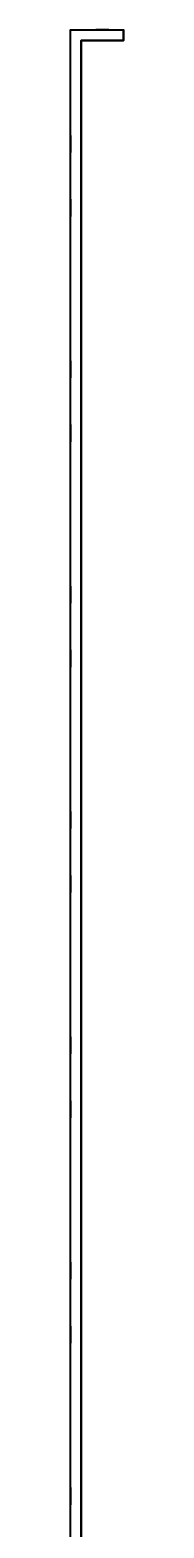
# Model space of a CAD drawing. Extents: x -1 to 9, y 0 to 550.
# Drawn here: x -1 to 9, y 269.8 to 550 of the extents above; entities that cross this region are included whole.
import ezdxf

# ---------------------------------------------------------------- set-up
doc = ezdxf.new("R2010")
doc.units = 0
doc.layers.add('s001-#def-active-grp', color=7, linetype='CONTINUOUS')

msp = doc.modelspace()

# ---------------------------------------------------------------- linework, layer by layer
at = {"layer": 's001-#def-active-grp', "color": 7, "linetype": 'CONTINUOUS', "lineweight": 40, "true_color": 0x000000}
for p, q in [((1, 550, -203.2), (9, 550, -203.2)), ((3.84, 550, -3.54), (3.77, 550, -3.77)), ((6.23, 550, -4.23), (6.16, 550, -4.46)), ((6.23, 550, -4.23), (6.25, 550, -4)), ((1, 2, -203.2), (1, 548, -203.2))]:
    msp.add_line(p, q, dxfattribs=at)
for points in [[(1, 548, 0), (1, 2, 0), (9, 2, 0), (9, 0, 0), (1, 0, 0), (-1, 0, 0), (-1, 550, 0), (1, 550, 0), (9, 550, 0)], [(-1, 550, 0), (-1, 550, -203.2), (1, 550, -203.2)], [(-1, 0, 0), (-1, 0, -203.2), (-1, 550, -203.2)], [(9, 548, 0), (9, 548, -203.2), (9, 550, -203.2), (9, 550, 0), (9, 548, 0), (1, 548, 0), (1, 548, -203.2), (9, 548, -203.2)], [(5.88, 550, -4.88), (5.68, 550, -5.05), (5.46, 550, -5.16), (5.23, 550, -5.23), (5, 550, -5.25), (4.77, 550, -5.23), (4.54, 550, -5.16), (4.32, 550, -5.05), (4.12, 550, -4.88), (3.95, 550, -4.68), (3.84, 550, -4.46), (3.77, 550, -4.23), (3.75, 550, -4), (3.77, 550, -3.77)], [(5, 550, -200.45), (5.23, 550, -200.43), (5.46, 550, -200.36), (5.68, 550, -200.25), (5.88, 550, -200.08), (6.05, 550, -199.88), (6.16, 550, -199.66), (6.23, 550, -199.43), (6.25, 550, -199.2), (6.23, 550, -198.97), (6.16, 550, -198.74), (6.05, 550, -198.52), (5.88, 550, -198.32), (5.68, 550, -198.15), (5.46, 550, -198.04), (5.23, 550, -197.97), (5, 550, -197.95), (4.77, 550, -197.97), (4.54, 550, -198.04), (4.32, 550, -198.15), (4.12, 550, -198.32), (3.95, 550, -198.52), (3.84, 550, -198.74), (3.77, 550, -198.97), (3.75, 550, -199.2), (3.77, 550, -199.43), (3.84, 550, -199.66), (3.95, 550, -199.88), (4.12, 550, -200.08), (4.32, 550, -200.25), (4.54, 550, -200.36)], [(4.32, 550, -2.95), (4.12, 550, -3.12), (3.95, 550, -3.32), (3.84, 550, -3.54)], [(6.05, 550, -3.32), (5.88, 550, -3.12), (5.68, 550, -2.95), (5.46, 550, -2.84), (5.23, 550, -2.77), (5, 550, -2.75), (4.77, 550, -2.77), (4.54, 550, -2.84), (4.32, 550, -2.95)], [(5, 550, -200.45), (4.77, 550, -200.43), (4.54, 550, -200.36)], [(5.88, 550, -4.88), (6.05, 550, -4.68), (6.16, 550, -4.46)], [(6.05, 550, -3.32), (6.16, 550, -3.54), (6.23, 550, -3.77), (6.25, 550, -4)], [(6.16, 548, -3.54), (6.05, 548, -3.32), (5.88, 548, -3.12), (5.68, 548, -2.95), (5.46, 548, -2.84), (5.23, 548, -2.77), (5, 548, -2.75), (4.77, 548, -2.77), (4.54, 548, -2.84), (4.32, 548, -2.95), (4.12, 548, -3.12), (3.95, 548, -3.32), (3.84, 548, -3.54), (3.77, 548, -3.77), (3.75, 548, -4), (3.77, 548, -4.23), (3.84, 548, -4.46), (3.95, 548, -4.68), (4.12, 548, -4.88), (4.32, 548, -5.05), (4.54, 548, -5.16), (4.77, 548, -5.23), (5, 548, -5.25), (5.23, 548, -5.23), (5.46, 548, -5.16), (5.68, 548, -5.05), (5.88, 548, -4.88), (6.05, 548, -4.68), (6.16, 548, -4.46), (6.23, 548, -4.23), (6.25, 548, -4), (6.23, 548, -3.77), (6.16, 548, -3.54)], [(3.95, 548, -198.52), (4.12, 548, -198.32), (4.32, 548, -198.15), (4.54, 548, -198.04), (4.77, 548, -197.97), (5, 548, -197.95), (5.23, 548, -197.97), (5.46, 548, -198.04), (5.68, 548, -198.15), (5.88, 548, -198.32), (6.05, 548, -198.52), (6.16, 548, -198.74), (6.23, 548, -198.97), (6.25, 548, -199.2), (6.23, 548, -199.43), (6.16, 548, -199.66), (6.05, 548, -199.88), (5.88, 548, -200.08), (5.68, 548, -200.25), (5.46, 548, -200.36), (5.23, 548, -200.43), (5, 548, -200.45), (4.77, 548, -200.43), (4.54, 548, -200.36), (4.32, 548, -200.25), (4.12, 548, -200.08), (3.95, 548, -199.88), (3.84, 548, -199.66), (3.77, 548, -199.43), (3.75, 548, -199.2), (3.77, 548, -198.97), (3.84, 548, -198.74), (3.95, 548, -198.52)], [(-1, 529.8, -27.63), (-1, 530.01, -27.89), (-1, 530.16, -28.18), (-1, 530.24, -28.47), (-1, 530.27, -28.76), (-1, 530.27, -58.76), (-1, 530.24, -59.06), (-1, 530.16, -59.35), (-1, 530.01, -59.64), (-1, 529.8, -59.9), (-1, 529.54, -60.1), (-1, 529.26, -60.25), (-1, 528.96, -60.34), (-1, 528.67, -60.36), (-1, 528.38, -60.34), (-1, 528.08, -60.25), (-1, 527.79, -60.1), (-1, 527.54, -59.9), (-1, 527.33, -59.64), (-1, 527.18, -59.35), (-1, 527.1, -59.06), (-1, 527.07, -58.76), (-1, 527.07, -28.76), (-1, 527.1, -28.47), (-1, 527.18, -28.18), (-1, 527.33, -27.89), (-1, 527.54, -27.63), (-1, 527.79, -27.43), (-1, 528.08, -27.28), (-1, 528.38, -27.19), (-1, 528.67, -27.16), (-1, 528.96, -27.19), (-1, 529.26, -27.28), (-1, 529.54, -27.43), (-1, 529.8, -27.63)], [(-1, 529.26, -106.52), (-1, 528.96, -106.44), (-1, 528.67, -106.41), (-1, 528.38, -106.44), (-1, 528.08, -106.52), (-1, 527.79, -106.67), (-1, 527.54, -106.88), (-1, 527.33, -107.14), (-1, 527.18, -107.42), (-1, 527.1, -107.72), (-1, 527.07, -108.01), (-1, 527.07, -138.01), (-1, 527.1, -138.3), (-1, 527.18, -138.6), (-1, 527.33, -138.89), (-1, 527.54, -139.14), (-1, 527.79, -139.35), (-1, 528.08, -139.5), (-1, 528.38, -139.59), (-1, 528.67, -139.61), (-1, 528.96, -139.59), (-1, 529.26, -139.5), (-1, 529.54, -139.35), (-1, 529.8, -139.14), (-1, 530.01, -138.89), (-1, 530.16, -138.6), (-1, 530.24, -138.3), (-1, 530.27, -138.01), (-1, 530.27, -108.01), (-1, 530.24, -107.72), (-1, 530.16, -107.42), (-1, 530.01, -107.14), (-1, 529.8, -106.88), (-1, 529.54, -106.67), (-1, 529.26, -106.52)], [(1, 527.07, -138.01), (1, 527.07, -108.01), (1, 527.1, -107.72), (1, 527.18, -107.42), (1, 527.33, -107.14), (1, 527.54, -106.88), (1, 527.79, -106.67), (1, 528.08, -106.52), (1, 528.38, -106.44), (1, 528.67, -106.41), (1, 528.96, -106.44), (1, 529.26, -106.52), (1, 529.54, -106.67), (1, 529.8, -106.88), (1, 530.01, -107.14), (1, 530.16, -107.42), (1, 530.24, -107.72), (1, 530.27, -108.01), (1, 530.27, -138.01), (1, 530.24, -138.3), (1, 530.16, -138.6), (1, 530.01, -138.89), (1, 529.8, -139.14), (1, 529.54, -139.35), (1, 529.26, -139.5), (1, 528.96, -139.59), (1, 528.67, -139.61), (1, 528.38, -139.59), (1, 528.08, -139.5), (1, 527.79, -139.35), (1, 527.54, -139.14), (1, 527.33, -138.89), (1, 527.18, -138.6), (1, 527.1, -138.3), (1, 527.07, -138.01)], [(1, 530.27, -58.76), (1, 530.27, -28.76), (1, 530.24, -28.47), (1, 530.16, -28.18), (1, 530.01, -27.89), (1, 529.8, -27.63), (1, 529.54, -27.43), (1, 529.26, -27.28), (1, 528.96, -27.19), (1, 528.67, -27.16), (1, 528.38, -27.19), (1, 528.08, -27.28), (1, 527.79, -27.43), (1, 527.54, -27.63), (1, 527.33, -27.89), (1, 527.18, -28.18), (1, 527.1, -28.47), (1, 527.07, -28.76), (1, 527.07, -58.76), (1, 527.1, -59.06), (1, 527.18, -59.35), (1, 527.33, -59.64), (1, 527.54, -59.9), (1, 527.79, -60.1), (1, 528.08, -60.25), (1, 528.38, -60.34), (1, 528.67, -60.36), (1, 528.96, -60.34), (1, 529.26, -60.25), (1, 529.54, -60.1), (1, 529.8, -59.9), (1, 530.01, -59.64), (1, 530.16, -59.35), (1, 530.24, -59.06), (1, 530.27, -58.76)], [(-1, 515.24, -28.18), (-1, 515.39, -27.89), (-1, 515.6, -27.63), (-1, 515.86, -27.43), (-1, 516.14, -27.28), (-1, 516.44, -27.19), (-1, 516.73, -27.16), (-1, 517.02, -27.19), (-1, 517.32, -27.28), (-1, 517.61, -27.43), (-1, 517.86, -27.63), (-1, 518.07, -27.89), (-1, 518.22, -28.18), (-1, 518.3, -28.47), (-1, 518.33, -28.76), (-1, 518.33, -58.76), (-1, 518.3, -59.06), (-1, 518.22, -59.35), (-1, 518.07, -59.64), (-1, 517.86, -59.9), (-1, 517.61, -60.1), (-1, 517.32, -60.25), (-1, 517.02, -60.34), (-1, 516.73, -60.36), (-1, 516.44, -60.34), (-1, 516.14, -60.25), (-1, 515.86, -60.1), (-1, 515.6, -59.9), (-1, 515.39, -59.64), (-1, 515.24, -59.35), (-1, 515.16, -59.06), (-1, 515.13, -58.76), (-1, 515.13, -28.76), (-1, 515.16, -28.47), (-1, 515.24, -28.18)], [(-1, 516.44, -106.44), (-1, 516.73, -106.41), (-1, 517.02, -106.44), (-1, 517.32, -106.52), (-1, 517.61, -106.67), (-1, 517.86, -106.88), (-1, 518.07, -107.14), (-1, 518.22, -107.42), (-1, 518.3, -107.72), (-1, 518.33, -108.01), (-1, 518.33, -138.01), (-1, 518.3, -138.3), (-1, 518.22, -138.6), (-1, 518.07, -138.89), (-1, 517.86, -139.14), (-1, 517.61, -139.35), (-1, 517.32, -139.5), (-1, 517.02, -139.59), (-1, 516.73, -139.61), (-1, 516.44, -139.59), (-1, 516.14, -139.5), (-1, 515.86, -139.35), (-1, 515.6, -139.14), (-1, 515.39, -138.89), (-1, 515.24, -138.6), (-1, 515.16, -138.3), (-1, 515.13, -138.01), (-1, 515.13, -108.01), (-1, 515.16, -107.72), (-1, 515.24, -107.42), (-1, 515.39, -107.14), (-1, 515.6, -106.88), (-1, 515.86, -106.67), (-1, 516.14, -106.52), (-1, 516.44, -106.44)], [(1, 515.13, -138.01), (1, 515.13, -108.01), (1, 515.16, -107.72), (1, 515.24, -107.42), (1, 515.39, -107.14), (1, 515.6, -106.88), (1, 515.86, -106.67), (1, 516.14, -106.52), (1, 516.44, -106.44), (1, 516.73, -106.41), (1, 517.02, -106.44), (1, 517.32, -106.52), (1, 517.61, -106.67), (1, 517.86, -106.88), (1, 518.07, -107.14), (1, 518.22, -107.42), (1, 518.3, -107.72), (1, 518.33, -108.01), (1, 518.33, -138.01), (1, 518.3, -138.3), (1, 518.22, -138.6), (1, 518.07, -138.89), (1, 517.86, -139.14), (1, 517.61, -139.35), (1, 517.32, -139.5), (1, 517.02, -139.59), (1, 516.73, -139.61), (1, 516.44, -139.59), (1, 516.14, -139.5), (1, 515.86, -139.35), (1, 515.6, -139.14), (1, 515.39, -138.89), (1, 515.24, -138.6), (1, 515.16, -138.3), (1, 515.13, -138.01)], [(1, 516.73, -27.16), (1, 516.44, -27.19), (1, 516.14, -27.28), (1, 515.86, -27.43), (1, 515.6, -27.63), (1, 515.39, -27.89), (1, 515.24, -28.18), (1, 515.16, -28.47), (1, 515.13, -28.76), (1, 515.13, -58.76), (1, 515.16, -59.06), (1, 515.24, -59.35), (1, 515.39, -59.64), (1, 515.6, -59.9), (1, 515.86, -60.1), (1, 516.14, -60.25), (1, 516.44, -60.34), (1, 516.73, -60.36), (1, 517.02, -60.34), (1, 517.32, -60.25), (1, 517.61, -60.1), (1, 517.86, -59.9), (1, 518.07, -59.64), (1, 518.22, -59.35), (1, 518.3, -59.06), (1, 518.33, -58.76), (1, 518.33, -28.76), (1, 518.3, -28.47), (1, 518.22, -28.18), (1, 518.07, -27.89), (1, 517.86, -27.63), (1, 517.61, -27.43), (1, 517.32, -27.28), (1, 517.02, -27.19), (1, 516.73, -27.16)], [(-1, 484.92, -58.76), (-1, 484.92, -28.76), (-1, 484.95, -28.47), (-1, 485.03, -28.18), (-1, 485.18, -27.89), (-1, 485.39, -27.63), (-1, 485.64, -27.43), (-1, 485.93, -27.28), (-1, 486.23, -27.19), (-1, 486.52, -27.16), (-1, 486.81, -27.19), (-1, 487.11, -27.28), (-1, 487.39, -27.43), (-1, 487.65, -27.63), (-1, 487.86, -27.89), (-1, 488.01, -28.18), (-1, 488.09, -28.47), (-1, 488.12, -28.76), (-1, 488.12, -58.76), (-1, 488.09, -59.06), (-1, 488.01, -59.35), (-1, 487.86, -59.64), (-1, 487.65, -59.9), (-1, 487.39, -60.1), (-1, 487.11, -60.25), (-1, 486.81, -60.34), (-1, 486.52, -60.36), (-1, 486.23, -60.34), (-1, 485.93, -60.25), (-1, 485.64, -60.1), (-1, 485.39, -59.9), (-1, 485.18, -59.64), (-1, 485.03, -59.35), (-1, 484.95, -59.06), (-1, 484.92, -58.76)], [(-1, 485.39, -106.88), (-1, 485.64, -106.67), (-1, 485.93, -106.52), (-1, 486.23, -106.44), (-1, 486.52, -106.41), (-1, 486.81, -106.44), (-1, 487.11, -106.52), (-1, 487.39, -106.67), (-1, 487.65, -106.88), (-1, 487.86, -107.14), (-1, 488.01, -107.42), (-1, 488.09, -107.72), (-1, 488.12, -108.01), (-1, 488.12, -138.01), (-1, 488.09, -138.3), (-1, 488.01, -138.6), (-1, 487.86, -138.89), (-1, 487.65, -139.14), (-1, 487.39, -139.35), (-1, 487.11, -139.5), (-1, 486.81, -139.59), (-1, 486.52, -139.61), (-1, 486.23, -139.59), (-1, 485.93, -139.5), (-1, 485.64, -139.35), (-1, 485.39, -139.14), (-1, 485.18, -138.89), (-1, 485.03, -138.6), (-1, 484.95, -138.3), (-1, 484.92, -138.01), (-1, 484.92, -108.01), (-1, 484.95, -107.72), (-1, 485.03, -107.42), (-1, 485.18, -107.14), (-1, 485.39, -106.88)], [(1, 486.52, -27.16), (1, 486.81, -27.19), (1, 487.11, -27.28), (1, 487.39, -27.43), (1, 487.65, -27.63), (1, 487.86, -27.89), (1, 488.01, -28.18), (1, 488.09, -28.47), (1, 488.12, -28.76), (1, 488.12, -58.76), (1, 488.09, -59.06), (1, 488.01, -59.35), (1, 487.86, -59.64), (1, 487.65, -59.9), (1, 487.39, -60.1), (1, 487.11, -60.25), (1, 486.81, -60.34), (1, 486.52, -60.36), (1, 486.23, -60.34), (1, 485.93, -60.25), (1, 485.64, -60.1), (1, 485.39, -59.9), (1, 485.18, -59.64), (1, 485.03, -59.35), (1, 484.95, -59.06), (1, 484.92, -58.76), (1, 484.92, -28.76), (1, 484.95, -28.47), (1, 485.03, -28.18), (1, 485.18, -27.89), (1, 485.39, -27.63), (1, 485.64, -27.43), (1, 485.93, -27.28), (1, 486.23, -27.19), (1, 486.52, -27.16)], [(1, 486.52, -106.41), (1, 486.81, -106.44), (1, 487.11, -106.52), (1, 487.39, -106.67), (1, 487.65, -106.88), (1, 487.86, -107.14), (1, 488.01, -107.42), (1, 488.09, -107.72), (1, 488.12, -108.01), (1, 488.12, -138.01), (1, 488.09, -138.3), (1, 488.01, -138.6), (1, 487.86, -138.89), (1, 487.65, -139.14), (1, 487.39, -139.35), (1, 487.11, -139.5), (1, 486.81, -139.59), (1, 486.52, -139.61), (1, 486.23, -139.59), (1, 485.93, -139.5), (1, 485.64, -139.35), (1, 485.39, -139.14), (1, 485.18, -138.89), (1, 485.03, -138.6), (1, 484.95, -138.3), (1, 484.92, -138.01), (1, 484.92, -108.01), (1, 484.95, -107.72), (1, 485.03, -107.42), (1, 485.18, -107.14), (1, 485.39, -106.88), (1, 485.64, -106.67), (1, 485.93, -106.52), (1, 486.23, -106.44), (1, 486.52, -106.41)], [(-1, 474.58, -27.16), (-1, 474.87, -27.19), (-1, 475.17, -27.28), (-1, 475.46, -27.43), (-1, 475.71, -27.63), (-1, 475.92, -27.89), (-1, 476.07, -28.18), (-1, 476.15, -28.47), (-1, 476.18, -28.76), (-1, 476.18, -58.76), (-1, 476.15, -59.06), (-1, 476.07, -59.35), (-1, 475.92, -59.64), (-1, 475.71, -59.9), (-1, 475.46, -60.1), (-1, 475.17, -60.25), (-1, 474.87, -60.34), (-1, 474.58, -60.36), (-1, 474.29, -60.34), (-1, 473.99, -60.25), (-1, 473.71, -60.1), (-1, 473.45, -59.9), (-1, 473.24, -59.64), (-1, 473.09, -59.35), (-1, 473.01, -59.06), (-1, 472.98, -58.76), (-1, 472.98, -28.76), (-1, 473.01, -28.47), (-1, 473.09, -28.18), (-1, 473.24, -27.89), (-1, 473.45, -27.63), (-1, 473.71, -27.43), (-1, 473.99, -27.28), (-1, 474.29, -27.19), (-1, 474.58, -27.16)], [(-1, 476.15, -107.72), (-1, 476.18, -108.01), (-1, 476.18, -138.01), (-1, 476.15, -138.3), (-1, 476.07, -138.6), (-1, 475.92, -138.89), (-1, 475.71, -139.14), (-1, 475.46, -139.35), (-1, 475.17, -139.5), (-1, 474.87, -139.59), (-1, 474.58, -139.61), (-1, 474.29, -139.59), (-1, 473.99, -139.5), (-1, 473.71, -139.35), (-1, 473.45, -139.14), (-1, 473.24, -138.89), (-1, 473.09, -138.6), (-1, 473.01, -138.3), (-1, 472.98, -138.01), (-1, 472.98, -108.01), (-1, 473.01, -107.72), (-1, 473.09, -107.42), (-1, 473.24, -107.14), (-1, 473.45, -106.88), (-1, 473.71, -106.67), (-1, 473.99, -106.52), (-1, 474.29, -106.44), (-1, 474.58, -106.41), (-1, 474.87, -106.44), (-1, 475.17, -106.52), (-1, 475.46, -106.67), (-1, 475.71, -106.88), (-1, 475.92, -107.14), (-1, 476.07, -107.42), (-1, 476.15, -107.72)], [(1, 473.09, -28.18), (1, 473.24, -27.89), (1, 473.45, -27.63), (1, 473.71, -27.43), (1, 473.99, -27.28), (1, 474.29, -27.19), (1, 474.58, -27.16), (1, 474.87, -27.19), (1, 475.17, -27.28), (1, 475.46, -27.43), (1, 475.71, -27.63), (1, 475.92, -27.89), (1, 476.07, -28.18), (1, 476.15, -28.47), (1, 476.18, -28.76), (1, 476.18, -58.76), (1, 476.15, -59.06), (1, 476.07, -59.35), (1, 475.92, -59.64), (1, 475.71, -59.9), (1, 475.46, -60.1), (1, 475.17, -60.25), (1, 474.87, -60.34), (1, 474.58, -60.36), (1, 474.29, -60.34), (1, 473.99, -60.25), (1, 473.71, -60.1), (1, 473.45, -59.9), (1, 473.24, -59.64), (1, 473.09, -59.35), (1, 473.01, -59.06), (1, 472.98, -58.76), (1, 472.98, -28.76), (1, 473.01, -28.47), (1, 473.09, -28.18)], [(1, 473.09, -107.42), (1, 473.24, -107.14), (1, 473.45, -106.88), (1, 473.71, -106.67), (1, 473.99, -106.52), (1, 474.29, -106.44), (1, 474.58, -106.41), (1, 474.87, -106.44), (1, 475.17, -106.52), (1, 475.46, -106.67), (1, 475.71, -106.88), (1, 475.92, -107.14), (1, 476.07, -107.42), (1, 476.15, -107.72), (1, 476.18, -108.01), (1, 476.18, -138.01), (1, 476.15, -138.3), (1, 476.07, -138.6), (1, 475.92, -138.89), (1, 475.71, -139.14), (1, 475.46, -139.35), (1, 475.17, -139.5), (1, 474.87, -139.59), (1, 474.58, -139.61), (1, 474.29, -139.59), (1, 473.99, -139.5), (1, 473.71, -139.35), (1, 473.45, -139.14), (1, 473.24, -138.89), (1, 473.09, -138.6), (1, 473.01, -138.3), (1, 472.98, -138.01), (1, 472.98, -108.01), (1, 473.01, -107.72), (1, 473.09, -107.42)], [(-1, 444.96, -27.28), (-1, 445.24, -27.43), (-1, 445.5, -27.63), (-1, 445.71, -27.89), (-1, 445.86, -28.18), (-1, 445.94, -28.47), (-1, 445.97, -28.76), (-1, 445.97, -58.76), (-1, 445.94, -59.06), (-1, 445.86, -59.35), (-1, 445.71, -59.64), (-1, 445.5, -59.9), (-1, 445.24, -60.1), (-1, 444.96, -60.25), (-1, 444.66, -60.34), (-1, 444.37, -60.36), (-1, 444.08, -60.34), (-1, 443.78, -60.25), (-1, 443.49, -60.1), (-1, 443.24, -59.9), (-1, 443.03, -59.64), (-1, 442.88, -59.35), (-1, 442.8, -59.06), (-1, 442.77, -58.76), (-1, 442.77, -28.76), (-1, 442.8, -28.47), (-1, 442.88, -28.18), (-1, 443.03, -27.89), (-1, 443.24, -27.63), (-1, 443.49, -27.43), (-1, 443.78, -27.28), (-1, 444.08, -27.19), (-1, 444.37, -27.16), (-1, 444.66, -27.19), (-1, 444.96, -27.28)], [(-1, 443.03, -107.14), (-1, 443.24, -106.88), (-1, 443.49, -106.67), (-1, 443.78, -106.52), (-1, 444.08, -106.44), (-1, 444.37, -106.41), (-1, 444.66, -106.44), (-1, 444.96, -106.52), (-1, 445.24, -106.67), (-1, 445.5, -106.88), (-1, 445.71, -107.14), (-1, 445.86, -107.42), (-1, 445.94, -107.72), (-1, 445.97, -108.01), (-1, 445.97, -138.01), (-1, 445.94, -138.3), (-1, 445.86, -138.6), (-1, 445.71, -138.89), (-1, 445.5, -139.14), (-1, 445.24, -139.35), (-1, 444.96, -139.5), (-1, 444.66, -139.59), (-1, 444.37, -139.61), (-1, 444.08, -139.59), (-1, 443.78, -139.5), (-1, 443.49, -139.35), (-1, 443.24, -139.14), (-1, 443.03, -138.89), (-1, 442.88, -138.6), (-1, 442.8, -138.3), (-1, 442.77, -138.01), (-1, 442.77, -108.01), (-1, 442.8, -107.72), (-1, 442.88, -107.42), (-1, 443.03, -107.14)], [(1, 443.24, -27.63), (1, 443.49, -27.43), (1, 443.78, -27.28), (1, 444.08, -27.19), (1, 444.37, -27.16), (1, 444.66, -27.19), (1, 444.96, -27.28), (1, 445.24, -27.43), (1, 445.5, -27.63), (1, 445.71, -27.89), (1, 445.86, -28.18), (1, 445.94, -28.47), (1, 445.97, -28.76), (1, 445.97, -58.76), (1, 445.94, -59.06), (1, 445.86, -59.35), (1, 445.71, -59.64), (1, 445.5, -59.9), (1, 445.24, -60.1), (1, 444.96, -60.25), (1, 444.66, -60.34), (1, 444.37, -60.36), (1, 444.08, -60.34), (1, 443.78, -60.25), (1, 443.49, -60.1), (1, 443.24, -59.9), (1, 443.03, -59.64), (1, 442.88, -59.35), (1, 442.8, -59.06), (1, 442.77, -58.76), (1, 442.77, -28.76), (1, 442.8, -28.47), (1, 442.88, -28.18), (1, 443.03, -27.89), (1, 443.24, -27.63)], [(1, 443.78, -106.52), (1, 444.08, -106.44), (1, 444.37, -106.41), (1, 444.66, -106.44), (1, 444.96, -106.52), (1, 445.24, -106.67), (1, 445.5, -106.88), (1, 445.71, -107.14), (1, 445.86, -107.42), (1, 445.94, -107.72), (1, 445.97, -108.01), (1, 445.97, -138.01), (1, 445.94, -138.3), (1, 445.86, -138.6), (1, 445.71, -138.89), (1, 445.5, -139.14), (1, 445.24, -139.35), (1, 444.96, -139.5), (1, 444.66, -139.59), (1, 444.37, -139.61), (1, 444.08, -139.59), (1, 443.78, -139.5), (1, 443.49, -139.35), (1, 443.24, -139.14), (1, 443.03, -138.89), (1, 442.88, -138.6), (1, 442.8, -138.3), (1, 442.77, -138.01), (1, 442.77, -108.01), (1, 442.8, -107.72), (1, 442.88, -107.42), (1, 443.03, -107.14), (1, 443.24, -106.88), (1, 443.49, -106.67), (1, 443.78, -106.52)], [(-1, 433.31, -27.43), (-1, 433.56, -27.63), (-1, 433.77, -27.89), (-1, 433.92, -28.18), (-1, 434, -28.47), (-1, 434.03, -28.76), (-1, 434.03, -58.76), (-1, 434, -59.06), (-1, 433.92, -59.35), (-1, 433.77, -59.64), (-1, 433.56, -59.9), (-1, 433.31, -60.1), (-1, 433.02, -60.25), (-1, 432.72, -60.34), (-1, 432.43, -60.36), (-1, 432.14, -60.34), (-1, 431.84, -60.25), (-1, 431.56, -60.1), (-1, 431.3, -59.9), (-1, 431.09, -59.64), (-1, 430.94, -59.35), (-1, 430.86, -59.06), (-1, 430.83, -58.76), (-1, 430.83, -28.76), (-1, 430.86, -28.47), (-1, 430.94, -28.18), (-1, 431.09, -27.89), (-1, 431.3, -27.63), (-1, 431.56, -27.43), (-1, 431.84, -27.28), (-1, 432.14, -27.19), (-1, 432.43, -27.16), (-1, 432.72, -27.19), (-1, 433.02, -27.28), (-1, 433.31, -27.43)], [(-1, 432.72, -106.44), (-1, 432.43, -106.41), (-1, 432.14, -106.44), (-1, 431.84, -106.52), (-1, 431.56, -106.67), (-1, 431.3, -106.88), (-1, 431.09, -107.14), (-1, 430.94, -107.42), (-1, 430.86, -107.72), (-1, 430.83, -108.01), (-1, 430.83, -138.01), (-1, 430.86, -138.3), (-1, 430.94, -138.6), (-1, 431.09, -138.89), (-1, 431.3, -139.14), (-1, 431.56, -139.35), (-1, 431.84, -139.5), (-1, 432.14, -139.59), (-1, 432.43, -139.61), (-1, 432.72, -139.59), (-1, 433.02, -139.5), (-1, 433.31, -139.35), (-1, 433.56, -139.14), (-1, 433.77, -138.89), (-1, 433.92, -138.6), (-1, 434, -138.3), (-1, 434.03, -138.01), (-1, 434.03, -108.01), (-1, 434, -107.72), (-1, 433.92, -107.42), (-1, 433.77, -107.14), (-1, 433.56, -106.88), (-1, 433.31, -106.67), (-1, 433.02, -106.52), (-1, 432.72, -106.44)], [(1, 432.14, -27.19), (1, 432.43, -27.16), (1, 432.72, -27.19), (1, 433.02, -27.28), (1, 433.31, -27.43), (1, 433.56, -27.63), (1, 433.77, -27.89), (1, 433.92, -28.18), (1, 434, -28.47), (1, 434.03, -28.76), (1, 434.03, -58.76), (1, 434, -59.06), (1, 433.92, -59.35), (1, 433.77, -59.64), (1, 433.56, -59.9), (1, 433.31, -60.1), (1, 433.02, -60.25), (1, 432.72, -60.34), (1, 432.43, -60.36), (1, 432.14, -60.34), (1, 431.84, -60.25), (1, 431.56, -60.1), (1, 431.3, -59.9), (1, 431.09, -59.64), (1, 430.94, -59.35), (1, 430.86, -59.06), (1, 430.83, -58.76), (1, 430.83, -28.76), (1, 430.86, -28.47), (1, 430.94, -28.18), (1, 431.09, -27.89), (1, 431.3, -27.63), (1, 431.56, -27.43), (1, 431.84, -27.28), (1, 432.14, -27.19)], [(1, 431.84, -106.52), (1, 432.14, -106.44), (1, 432.43, -106.41), (1, 432.72, -106.44), (1, 433.02, -106.52), (1, 433.31, -106.67), (1, 433.56, -106.88), (1, 433.77, -107.14), (1, 433.92, -107.42), (1, 434, -107.72), (1, 434.03, -108.01), (1, 434.03, -138.01), (1, 434, -138.3), (1, 433.92, -138.6), (1, 433.77, -138.89), (1, 433.56, -139.14), (1, 433.31, -139.35), (1, 433.02, -139.5), (1, 432.72, -139.59), (1, 432.43, -139.61), (1, 432.14, -139.59), (1, 431.84, -139.5), (1, 431.56, -139.35), (1, 431.3, -139.14), (1, 431.09, -138.89), (1, 430.94, -138.6), (1, 430.86, -138.3), (1, 430.83, -138.01), (1, 430.83, -108.01), (1, 430.86, -107.72), (1, 430.94, -107.42), (1, 431.09, -107.14), (1, 431.3, -106.88), (1, 431.56, -106.67), (1, 431.84, -106.52)], [(-1, 403.82, -58.76), (-1, 403.82, -28.76), (-1, 403.79, -28.47), (-1, 403.71, -28.18), (-1, 403.56, -27.89), (-1, 403.35, -27.63), (-1, 403.09, -27.43), (-1, 402.81, -27.28), (-1, 402.51, -27.19), (-1, 402.22, -27.16), (-1, 401.93, -27.19), (-1, 401.63, -27.28), (-1, 401.34, -27.43), (-1, 401.09, -27.63), (-1, 400.88, -27.89), (-1, 400.73, -28.18), (-1, 400.65, -28.47), (-1, 400.62, -28.76), (-1, 400.62, -58.76), (-1, 400.65, -59.06), (-1, 400.73, -59.35), (-1, 400.88, -59.64), (-1, 401.09, -59.9), (-1, 401.34, -60.1), (-1, 401.63, -60.25), (-1, 401.93, -60.34), (-1, 402.22, -60.36), (-1, 402.51, -60.34), (-1, 402.81, -60.25), (-1, 403.09, -60.1), (-1, 403.35, -59.9), (-1, 403.56, -59.64), (-1, 403.71, -59.35), (-1, 403.79, -59.06), (-1, 403.82, -58.76)], [(-1, 402.22, -106.41), (-1, 402.51, -106.44), (-1, 402.81, -106.52), (-1, 403.09, -106.67), (-1, 403.35, -106.88), (-1, 403.56, -107.14), (-1, 403.71, -107.42), (-1, 403.79, -107.72), (-1, 403.82, -108.01), (-1, 403.82, -138.01), (-1, 403.79, -138.3), (-1, 403.71, -138.6), (-1, 403.56, -138.89), (-1, 403.35, -139.14), (-1, 403.09, -139.35), (-1, 402.81, -139.5), (-1, 402.51, -139.59), (-1, 402.22, -139.61), (-1, 401.93, -139.59), (-1, 401.63, -139.5), (-1, 401.34, -139.35), (-1, 401.09, -139.14), (-1, 400.88, -138.89), (-1, 400.73, -138.6), (-1, 400.65, -138.3), (-1, 400.62, -138.01), (-1, 400.62, -108.01), (-1, 400.65, -107.72), (-1, 400.73, -107.42), (-1, 400.88, -107.14), (-1, 401.09, -106.88), (-1, 401.34, -106.67), (-1, 401.63, -106.52), (-1, 401.93, -106.44), (-1, 402.22, -106.41)], [(1, 403.35, -27.63), (1, 403.56, -27.89), (1, 403.71, -28.18), (1, 403.79, -28.47), (1, 403.82, -28.76), (1, 403.82, -58.76), (1, 403.79, -59.06), (1, 403.71, -59.35), (1, 403.56, -59.64), (1, 403.35, -59.9), (1, 403.09, -60.1), (1, 402.81, -60.25), (1, 402.51, -60.34), (1, 402.22, -60.36), (1, 401.93, -60.34), (1, 401.63, -60.25), (1, 401.34, -60.1), (1, 401.09, -59.9), (1, 400.88, -59.64), (1, 400.73, -59.35), (1, 400.65, -59.06), (1, 400.62, -58.76), (1, 400.62, -28.76), (1, 400.65, -28.47), (1, 400.73, -28.18), (1, 400.88, -27.89), (1, 401.09, -27.63), (1, 401.34, -27.43), (1, 401.63, -27.28), (1, 401.93, -27.19), (1, 402.22, -27.16), (1, 402.51, -27.19), (1, 402.81, -27.28), (1, 403.09, -27.43), (1, 403.35, -27.63)], [(1, 402.22, -106.41), (1, 402.51, -106.44), (1, 402.81, -106.52), (1, 403.09, -106.67), (1, 403.35, -106.88), (1, 403.56, -107.14), (1, 403.71, -107.42), (1, 403.79, -107.72), (1, 403.82, -108.01), (1, 403.82, -138.01), (1, 403.79, -138.3), (1, 403.71, -138.6), (1, 403.56, -138.89), (1, 403.35, -139.14), (1, 403.09, -139.35), (1, 402.81, -139.5), (1, 402.51, -139.59), (1, 402.22, -139.61), (1, 401.93, -139.59), (1, 401.63, -139.5), (1, 401.34, -139.35), (1, 401.09, -139.14), (1, 400.88, -138.89), (1, 400.73, -138.6), (1, 400.65, -138.3), (1, 400.62, -138.01), (1, 400.62, -108.01), (1, 400.65, -107.72), (1, 400.73, -107.42), (1, 400.88, -107.14), (1, 401.09, -106.88), (1, 401.34, -106.67), (1, 401.63, -106.52), (1, 401.93, -106.44), (1, 402.22, -106.41)], [(-1, 391.41, -27.63), (-1, 391.16, -27.43), (-1, 390.87, -27.28), (-1, 390.57, -27.19), (-1, 390.28, -27.16), (-1, 389.99, -27.19), (-1, 389.69, -27.28), (-1, 389.41, -27.43), (-1, 389.15, -27.63), (-1, 388.94, -27.89), (-1, 388.79, -28.18), (-1, 388.71, -28.47), (-1, 388.68, -28.76), (-1, 388.68, -58.76), (-1, 388.71, -59.06), (-1, 388.79, -59.35), (-1, 388.94, -59.64), (-1, 389.15, -59.9), (-1, 389.41, -60.1), (-1, 389.69, -60.25), (-1, 389.99, -60.34), (-1, 390.28, -60.36), (-1, 390.57, -60.34), (-1, 390.87, -60.25), (-1, 391.16, -60.1), (-1, 391.41, -59.9), (-1, 391.62, -59.64), (-1, 391.77, -59.35), (-1, 391.85, -59.06), (-1, 391.88, -58.76), (-1, 391.88, -28.76), (-1, 391.85, -28.47), (-1, 391.77, -28.18), (-1, 391.62, -27.89), (-1, 391.41, -27.63)], [(-1, 388.68, -108.01), (-1, 388.71, -107.72), (-1, 388.79, -107.42), (-1, 388.94, -107.14), (-1, 389.15, -106.88), (-1, 389.41, -106.67), (-1, 389.69, -106.52), (-1, 389.99, -106.44), (-1, 390.28, -106.41), (-1, 390.57, -106.44), (-1, 390.87, -106.52), (-1, 391.16, -106.67), (-1, 391.41, -106.88), (-1, 391.62, -107.14), (-1, 391.77, -107.42), (-1, 391.85, -107.72), (-1, 391.88, -108.01), (-1, 391.88, -138.01), (-1, 391.85, -138.3), (-1, 391.77, -138.6), (-1, 391.62, -138.89), (-1, 391.41, -139.14), (-1, 391.16, -139.35), (-1, 390.87, -139.5), (-1, 390.57, -139.59), (-1, 390.28, -139.61), (-1, 389.99, -139.59), (-1, 389.69, -139.5), (-1, 389.41, -139.35), (-1, 389.15, -139.14), (-1, 388.94, -138.89), (-1, 388.79, -138.6), (-1, 388.71, -138.3), (-1, 388.68, -138.01), (-1, 388.68, -108.01)], [(1, 389.69, -27.28), (1, 389.99, -27.19), (1, 390.28, -27.16), (1, 390.57, -27.19), (1, 390.87, -27.28), (1, 391.16, -27.43), (1, 391.41, -27.63), (1, 391.62, -27.89), (1, 391.77, -28.18), (1, 391.85, -28.47), (1, 391.88, -28.76), (1, 391.88, -58.76), (1, 391.85, -59.06), (1, 391.77, -59.35), (1, 391.62, -59.64), (1, 391.41, -59.9), (1, 391.16, -60.1), (1, 390.87, -60.25), (1, 390.57, -60.34), (1, 390.28, -60.36), (1, 389.99, -60.34), (1, 389.69, -60.25), (1, 389.41, -60.1), (1, 389.15, -59.9), (1, 388.94, -59.64), (1, 388.79, -59.35), (1, 388.71, -59.06), (1, 388.68, -58.76), (1, 388.68, -28.76), (1, 388.71, -28.47), (1, 388.79, -28.18), (1, 388.94, -27.89), (1, 389.15, -27.63), (1, 389.41, -27.43), (1, 389.69, -27.28)], [(1, 390.28, -106.41), (1, 390.57, -106.44), (1, 390.87, -106.52), (1, 391.16, -106.67), (1, 391.41, -106.88), (1, 391.62, -107.14), (1, 391.77, -107.42), (1, 391.85, -107.72), (1, 391.88, -108.01), (1, 391.88, -138.01), (1, 391.85, -138.3), (1, 391.77, -138.6), (1, 391.62, -138.89), (1, 391.41, -139.14), (1, 391.16, -139.35), (1, 390.87, -139.5), (1, 390.57, -139.59), (1, 390.28, -139.61), (1, 389.99, -139.59), (1, 389.69, -139.5), (1, 389.41, -139.35), (1, 389.15, -139.14), (1, 388.94, -138.89), (1, 388.79, -138.6), (1, 388.71, -138.3), (1, 388.68, -138.01), (1, 388.68, -108.01), (1, 388.71, -107.72), (1, 388.79, -107.42), (1, 388.94, -107.14), (1, 389.15, -106.88), (1, 389.41, -106.67), (1, 389.69, -106.52), (1, 389.99, -106.44), (1, 390.28, -106.41)], [(-1, 361.2, -27.63), (-1, 360.94, -27.43), (-1, 360.66, -27.28), (-1, 360.36, -27.19), (-1, 360.07, -27.16), (-1, 359.78, -27.19), (-1, 359.48, -27.28), (-1, 359.19, -27.43), (-1, 358.94, -27.63), (-1, 358.73, -27.89), (-1, 358.58, -28.18), (-1, 358.5, -28.47), (-1, 358.47, -28.76), (-1, 358.47, -58.76), (-1, 358.5, -59.06), (-1, 358.58, -59.35), (-1, 358.73, -59.64), (-1, 358.94, -59.9), (-1, 359.19, -60.1), (-1, 359.48, -60.25), (-1, 359.78, -60.34), (-1, 360.07, -60.36), (-1, 360.36, -60.34), (-1, 360.66, -60.25), (-1, 360.94, -60.1), (-1, 361.2, -59.9), (-1, 361.41, -59.64), (-1, 361.56, -59.35), (-1, 361.64, -59.06), (-1, 361.67, -58.76), (-1, 361.67, -28.76), (-1, 361.64, -28.47), (-1, 361.56, -28.18), (-1, 361.41, -27.89), (-1, 361.2, -27.63)], [(-1, 360.66, -106.52), (-1, 360.36, -106.44), (-1, 360.07, -106.41), (-1, 359.78, -106.44), (-1, 359.48, -106.52), (-1, 359.19, -106.67), (-1, 358.94, -106.88), (-1, 358.73, -107.14), (-1, 358.58, -107.42), (-1, 358.5, -107.72), (-1, 358.47, -108.01), (-1, 358.47, -138.01), (-1, 358.5, -138.3), (-1, 358.58, -138.6), (-1, 358.73, -138.89), (-1, 358.94, -139.14), (-1, 359.19, -139.35), (-1, 359.48, -139.5), (-1, 359.78, -139.59), (-1, 360.07, -139.61), (-1, 360.36, -139.59), (-1, 360.66, -139.5), (-1, 360.94, -139.35), (-1, 361.2, -139.14), (-1, 361.41, -138.89), (-1, 361.56, -138.6), (-1, 361.64, -138.3), (-1, 361.67, -138.01), (-1, 361.67, -108.01), (-1, 361.64, -107.72), (-1, 361.56, -107.42), (-1, 361.41, -107.14), (-1, 361.2, -106.88), (-1, 360.94, -106.67), (-1, 360.66, -106.52)], [(1, 358.47, -28.76), (1, 358.47, -58.76), (1, 358.5, -59.06), (1, 358.58, -59.35), (1, 358.73, -59.64), (1, 358.94, -59.9), (1, 359.19, -60.1), (1, 359.48, -60.25), (1, 359.78, -60.34), (1, 360.07, -60.36), (1, 360.36, -60.34), (1, 360.66, -60.25), (1, 360.94, -60.1), (1, 361.2, -59.9), (1, 361.41, -59.64), (1, 361.56, -59.35), (1, 361.64, -59.06), (1, 361.67, -58.76), (1, 361.67, -28.76), (1, 361.64, -28.47), (1, 361.56, -28.18), (1, 361.41, -27.89), (1, 361.2, -27.63), (1, 360.94, -27.43), (1, 360.66, -27.28), (1, 360.36, -27.19), (1, 360.07, -27.16), (1, 359.78, -27.19), (1, 359.48, -27.28), (1, 359.19, -27.43), (1, 358.94, -27.63), (1, 358.73, -27.89), (1, 358.58, -28.18), (1, 358.5, -28.47), (1, 358.47, -28.76)], [(1, 358.47, -138.01), (1, 358.47, -108.01), (1, 358.5, -107.72), (1, 358.58, -107.42), (1, 358.73, -107.14), (1, 358.94, -106.88), (1, 359.19, -106.67), (1, 359.48, -106.52), (1, 359.78, -106.44), (1, 360.07, -106.41), (1, 360.36, -106.44), (1, 360.66, -106.52), (1, 360.94, -106.67), (1, 361.2, -106.88), (1, 361.41, -107.14), (1, 361.56, -107.42), (1, 361.64, -107.72), (1, 361.67, -108.01), (1, 361.67, -138.01), (1, 361.64, -138.3), (1, 361.56, -138.6), (1, 361.41, -138.89), (1, 361.2, -139.14), (1, 360.94, -139.35), (1, 360.66, -139.5), (1, 360.36, -139.59), (1, 360.07, -139.61), (1, 359.78, -139.59), (1, 359.48, -139.5), (1, 359.19, -139.35), (1, 358.94, -139.14), (1, 358.73, -138.89), (1, 358.58, -138.6), (1, 358.5, -138.3), (1, 358.47, -138.01)], [(-1, 348.13, -27.16), (-1, 347.84, -27.19), (-1, 347.54, -27.28), (-1, 347.26, -27.43), (-1, 347, -27.63), (-1, 346.79, -27.89), (-1, 346.64, -28.18), (-1, 346.56, -28.47), (-1, 346.53, -28.76), (-1, 346.53, -58.76), (-1, 346.56, -59.06), (-1, 346.64, -59.35), (-1, 346.79, -59.64), (-1, 347, -59.9), (-1, 347.26, -60.1), (-1, 347.54, -60.25), (-1, 347.84, -60.34), (-1, 348.13, -60.36), (-1, 348.42, -60.34), (-1, 348.72, -60.25), (-1, 349.01, -60.1), (-1, 349.26, -59.9), (-1, 349.47, -59.64), (-1, 349.62, -59.35), (-1, 349.7, -59.06), (-1, 349.73, -58.76), (-1, 349.73, -28.76), (-1, 349.7, -28.47), (-1, 349.62, -28.18), (-1, 349.47, -27.89), (-1, 349.26, -27.63), (-1, 349.01, -27.43), (-1, 348.72, -27.28), (-1, 348.42, -27.19), (-1, 348.13, -27.16)], [(-1, 348.72, -106.52), (-1, 349.01, -106.67), (-1, 349.26, -106.88), (-1, 349.47, -107.14), (-1, 349.62, -107.42), (-1, 349.7, -107.72), (-1, 349.73, -108.01), (-1, 349.73, -138.01), (-1, 349.7, -138.3), (-1, 349.62, -138.6), (-1, 349.47, -138.89), (-1, 349.26, -139.14), (-1, 349.01, -139.35), (-1, 348.72, -139.5), (-1, 348.42, -139.59), (-1, 348.13, -139.61), (-1, 347.84, -139.59), (-1, 347.54, -139.5), (-1, 347.26, -139.35), (-1, 347, -139.14), (-1, 346.79, -138.89), (-1, 346.64, -138.6), (-1, 346.56, -138.3), (-1, 346.53, -138.01), (-1, 346.53, -108.01), (-1, 346.56, -107.72), (-1, 346.64, -107.42), (-1, 346.79, -107.14), (-1, 347, -106.88), (-1, 347.26, -106.67), (-1, 347.54, -106.52), (-1, 347.84, -106.44), (-1, 348.13, -106.41), (-1, 348.42, -106.44), (-1, 348.72, -106.52)], [(1, 346.53, -58.76), (1, 346.53, -28.76), (1, 346.56, -28.47), (1, 346.64, -28.18), (1, 346.79, -27.89), (1, 347, -27.63), (1, 347.26, -27.43), (1, 347.54, -27.28), (1, 347.84, -27.19), (1, 348.13, -27.16), (1, 348.42, -27.19), (1, 348.72, -27.28), (1, 349.01, -27.43), (1, 349.26, -27.63), (1, 349.47, -27.89), (1, 349.62, -28.18), (1, 349.7, -28.47), (1, 349.73, -28.76), (1, 349.73, -58.76), (1, 349.7, -59.06), (1, 349.62, -59.35), (1, 349.47, -59.64), (1, 349.26, -59.9), (1, 349.01, -60.1), (1, 348.72, -60.25), (1, 348.42, -60.34), (1, 348.13, -60.36), (1, 347.84, -60.34), (1, 347.54, -60.25), (1, 347.26, -60.1), (1, 347, -59.9), (1, 346.79, -59.64), (1, 346.64, -59.35), (1, 346.56, -59.06), (1, 346.53, -58.76)], [(1, 346.64, -107.42), (1, 346.79, -107.14), (1, 347, -106.88), (1, 347.26, -106.67), (1, 347.54, -106.52), (1, 347.84, -106.44), (1, 348.13, -106.41), (1, 348.42, -106.44), (1, 348.72, -106.52), (1, 349.01, -106.67), (1, 349.26, -106.88), (1, 349.47, -107.14), (1, 349.62, -107.42), (1, 349.7, -107.72), (1, 349.73, -108.01), (1, 349.73, -138.01), (1, 349.7, -138.3), (1, 349.62, -138.6), (1, 349.47, -138.89), (1, 349.26, -139.14), (1, 349.01, -139.35), (1, 348.72, -139.5), (1, 348.42, -139.59), (1, 348.13, -139.61), (1, 347.84, -139.59), (1, 347.54, -139.5), (1, 347.26, -139.35), (1, 347, -139.14), (1, 346.79, -138.89), (1, 346.64, -138.6), (1, 346.56, -138.3), (1, 346.53, -138.01), (1, 346.53, -108.01), (1, 346.56, -107.72), (1, 346.64, -107.42)], [(-1, 318.21, -27.19), (-1, 317.92, -27.16), (-1, 317.63, -27.19), (-1, 317.33, -27.28), (-1, 317.04, -27.43), (-1, 316.79, -27.63), (-1, 316.58, -27.89), (-1, 316.43, -28.18), (-1, 316.35, -28.47), (-1, 316.32, -28.76), (-1, 316.32, -58.76), (-1, 316.35, -59.06), (-1, 316.43, -59.35), (-1, 316.58, -59.64), (-1, 316.79, -59.9), (-1, 317.04, -60.1), (-1, 317.33, -60.25), (-1, 317.63, -60.34), (-1, 317.92, -60.36), (-1, 318.21, -60.34), (-1, 318.51, -60.25), (-1, 318.79, -60.1), (-1, 319.05, -59.9), (-1, 319.26, -59.64), (-1, 319.41, -59.35), (-1, 319.49, -59.06), (-1, 319.52, -58.76), (-1, 319.52, -28.76), (-1, 319.49, -28.47), (-1, 319.41, -28.18), (-1, 319.26, -27.89), (-1, 319.05, -27.63), (-1, 318.79, -27.43), (-1, 318.51, -27.28), (-1, 318.21, -27.19)], [(-1, 318.79, -106.67), (-1, 319.05, -106.88), (-1, 319.26, -107.14), (-1, 319.41, -107.42), (-1, 319.49, -107.72), (-1, 319.52, -108.01), (-1, 319.52, -138.01), (-1, 319.49, -138.3), (-1, 319.41, -138.6), (-1, 319.26, -138.89), (-1, 319.05, -139.14), (-1, 318.79, -139.35), (-1, 318.51, -139.5), (-1, 318.21, -139.59), (-1, 317.92, -139.61), (-1, 317.63, -139.59), (-1, 317.33, -139.5), (-1, 317.04, -139.35), (-1, 316.79, -139.14), (-1, 316.58, -138.89), (-1, 316.43, -138.6), (-1, 316.35, -138.3), (-1, 316.32, -138.01), (-1, 316.32, -108.01), (-1, 316.35, -107.72), (-1, 316.43, -107.42), (-1, 316.58, -107.14), (-1, 316.79, -106.88), (-1, 317.04, -106.67), (-1, 317.33, -106.52), (-1, 317.63, -106.44), (-1, 317.92, -106.41), (-1, 318.21, -106.44), (-1, 318.51, -106.52), (-1, 318.79, -106.67)], [(1, 318.51, -27.28), (1, 318.79, -27.43), (1, 319.05, -27.63), (1, 319.26, -27.89), (1, 319.41, -28.18), (1, 319.49, -28.47), (1, 319.52, -28.76), (1, 319.52, -58.76), (1, 319.49, -59.06), (1, 319.41, -59.35), (1, 319.26, -59.64), (1, 319.05, -59.9), (1, 318.79, -60.1), (1, 318.51, -60.25), (1, 318.21, -60.34), (1, 317.92, -60.36), (1, 317.63, -60.34), (1, 317.33, -60.25), (1, 317.04, -60.1), (1, 316.79, -59.9), (1, 316.58, -59.64), (1, 316.43, -59.35), (1, 316.35, -59.06), (1, 316.32, -58.76), (1, 316.32, -28.76), (1, 316.35, -28.47), (1, 316.43, -28.18), (1, 316.58, -27.89), (1, 316.79, -27.63), (1, 317.04, -27.43), (1, 317.33, -27.28), (1, 317.63, -27.19), (1, 317.92, -27.16), (1, 318.21, -27.19), (1, 318.51, -27.28)], [(1, 316.79, -106.88), (1, 317.04, -106.67), (1, 317.33, -106.52), (1, 317.63, -106.44), (1, 317.92, -106.41), (1, 318.21, -106.44), (1, 318.51, -106.52), (1, 318.79, -106.67), (1, 319.05, -106.88), (1, 319.26, -107.14), (1, 319.41, -107.42), (1, 319.49, -107.72), (1, 319.52, -108.01), (1, 319.52, -138.01), (1, 319.49, -138.3), (1, 319.41, -138.6), (1, 319.26, -138.89), (1, 319.05, -139.14), (1, 318.79, -139.35), (1, 318.51, -139.5), (1, 318.21, -139.59), (1, 317.92, -139.61), (1, 317.63, -139.59), (1, 317.33, -139.5), (1, 317.04, -139.35), (1, 316.79, -139.14), (1, 316.58, -138.89), (1, 316.43, -138.6), (1, 316.35, -138.3), (1, 316.32, -138.01), (1, 316.32, -108.01), (1, 316.35, -107.72), (1, 316.43, -107.42), (1, 316.58, -107.14), (1, 316.79, -106.88)], [(-1, 305.98, -27.16), (-1, 305.69, -27.19), (-1, 305.39, -27.28), (-1, 305.11, -27.43), (-1, 304.85, -27.63), (-1, 304.64, -27.89), (-1, 304.49, -28.18), (-1, 304.41, -28.47), (-1, 304.38, -28.76), (-1, 304.38, -58.76), (-1, 304.41, -59.06), (-1, 304.49, -59.35), (-1, 304.64, -59.64), (-1, 304.85, -59.9), (-1, 305.11, -60.1), (-1, 305.39, -60.25), (-1, 305.69, -60.34), (-1, 305.98, -60.36), (-1, 306.27, -60.34), (-1, 306.57, -60.25), (-1, 306.86, -60.1), (-1, 307.11, -59.9), (-1, 307.32, -59.64), (-1, 307.47, -59.35), (-1, 307.55, -59.06), (-1, 307.58, -58.76), (-1, 307.58, -28.76), (-1, 307.55, -28.47), (-1, 307.47, -28.18), (-1, 307.32, -27.89), (-1, 307.11, -27.63), (-1, 306.86, -27.43), (-1, 306.57, -27.28), (-1, 306.27, -27.19), (-1, 305.98, -27.16)], [(-1, 304.49, -107.42), (-1, 304.64, -107.14), (-1, 304.85, -106.88), (-1, 305.11, -106.67), (-1, 305.39, -106.52), (-1, 305.69, -106.44), (-1, 305.98, -106.41), (-1, 306.27, -106.44), (-1, 306.57, -106.52), (-1, 306.86, -106.67), (-1, 307.11, -106.88), (-1, 307.32, -107.14), (-1, 307.47, -107.42), (-1, 307.55, -107.72), (-1, 307.58, -108.01), (-1, 307.58, -138.01), (-1, 307.55, -138.3), (-1, 307.47, -138.6), (-1, 307.32, -138.89), (-1, 307.11, -139.14), (-1, 306.86, -139.35), (-1, 306.57, -139.5), (-1, 306.27, -139.59), (-1, 305.98, -139.61), (-1, 305.69, -139.59), (-1, 305.39, -139.5), (-1, 305.11, -139.35), (-1, 304.85, -139.14), (-1, 304.64, -138.89), (-1, 304.49, -138.6), (-1, 304.41, -138.3), (-1, 304.38, -138.01), (-1, 304.38, -108.01), (-1, 304.41, -107.72), (-1, 304.49, -107.42)], [(1, 305.11, -27.43), (1, 305.39, -27.28), (1, 305.69, -27.19), (1, 305.98, -27.16), (1, 306.27, -27.19), (1, 306.57, -27.28), (1, 306.86, -27.43), (1, 307.11, -27.63), (1, 307.32, -27.89), (1, 307.47, -28.18), (1, 307.55, -28.47), (1, 307.58, -28.76), (1, 307.58, -58.76), (1, 307.55, -59.06), (1, 307.47, -59.35), (1, 307.32, -59.64), (1, 307.11, -59.9), (1, 306.86, -60.1), (1, 306.57, -60.25), (1, 306.27, -60.34), (1, 305.98, -60.36), (1, 305.69, -60.34), (1, 305.39, -60.25), (1, 305.11, -60.1), (1, 304.85, -59.9), (1, 304.64, -59.64), (1, 304.49, -59.35), (1, 304.41, -59.06), (1, 304.38, -58.76), (1, 304.38, -28.76), (1, 304.41, -28.47), (1, 304.49, -28.18), (1, 304.64, -27.89), (1, 304.85, -27.63), (1, 305.11, -27.43)], [(1, 305.98, -106.41), (1, 306.27, -106.44), (1, 306.57, -106.52), (1, 306.86, -106.67), (1, 307.11, -106.88), (1, 307.32, -107.14), (1, 307.47, -107.42), (1, 307.55, -107.72), (1, 307.58, -108.01), (1, 307.58, -138.01), (1, 307.55, -138.3), (1, 307.47, -138.6), (1, 307.32, -138.89), (1, 307.11, -139.14), (1, 306.86, -139.35), (1, 306.57, -139.5), (1, 306.27, -139.59), (1, 305.98, -139.61), (1, 305.69, -139.59), (1, 305.39, -139.5), (1, 305.11, -139.35), (1, 304.85, -139.14), (1, 304.64, -138.89), (1, 304.49, -138.6), (1, 304.41, -138.3), (1, 304.38, -138.01), (1, 304.38, -108.01), (1, 304.41, -107.72), (1, 304.49, -107.42), (1, 304.64, -107.14), (1, 304.85, -106.88), (1, 305.11, -106.67), (1, 305.39, -106.52), (1, 305.69, -106.44), (1, 305.98, -106.41)], [(-1, 277.37, -28.76), (-1, 277.34, -28.47), (-1, 277.26, -28.18), (-1, 277.11, -27.89), (-1, 276.9, -27.63), (-1, 276.64, -27.43), (-1, 276.36, -27.28), (-1, 276.06, -27.19), (-1, 275.77, -27.16), (-1, 275.48, -27.19), (-1, 275.18, -27.28), (-1, 274.89, -27.43), (-1, 274.64, -27.63), (-1, 274.43, -27.89), (-1, 274.28, -28.18), (-1, 274.2, -28.47), (-1, 274.17, -28.76), (-1, 274.17, -58.76), (-1, 274.2, -59.06), (-1, 274.28, -59.35), (-1, 274.43, -59.64), (-1, 274.64, -59.9), (-1, 274.89, -60.1), (-1, 275.18, -60.25), (-1, 275.48, -60.34), (-1, 275.77, -60.36), (-1, 276.06, -60.34), (-1, 276.36, -60.25), (-1, 276.64, -60.1), (-1, 276.9, -59.9), (-1, 277.11, -59.64), (-1, 277.26, -59.35), (-1, 277.34, -59.06), (-1, 277.37, -58.76), (-1, 277.37, -28.76)], [(-1, 276.9, -106.88), (-1, 277.11, -107.14), (-1, 277.26, -107.42), (-1, 277.34, -107.72), (-1, 277.37, -108.01), (-1, 277.37, -138.01), (-1, 277.34, -138.3), (-1, 277.26, -138.6), (-1, 277.11, -138.89), (-1, 276.9, -139.14), (-1, 276.64, -139.35), (-1, 276.36, -139.5), (-1, 276.06, -139.59), (-1, 275.77, -139.61), (-1, 275.48, -139.59), (-1, 275.18, -139.5), (-1, 274.89, -139.35), (-1, 274.64, -139.14), (-1, 274.43, -138.89), (-1, 274.28, -138.6), (-1, 274.2, -138.3), (-1, 274.17, -138.01), (-1, 274.17, -108.01), (-1, 274.2, -107.72), (-1, 274.28, -107.42), (-1, 274.43, -107.14), (-1, 274.64, -106.88), (-1, 274.89, -106.67), (-1, 275.18, -106.52), (-1, 275.48, -106.44), (-1, 275.77, -106.41), (-1, 276.06, -106.44), (-1, 276.36, -106.52), (-1, 276.64, -106.67), (-1, 276.9, -106.88)], [(1, 277.11, -27.89), (1, 277.26, -28.18), (1, 277.34, -28.47), (1, 277.37, -28.76), (1, 277.37, -58.76), (1, 277.34, -59.06), (1, 277.26, -59.35), (1, 277.11, -59.64), (1, 276.9, -59.9), (1, 276.64, -60.1), (1, 276.36, -60.25), (1, 276.06, -60.34), (1, 275.77, -60.36), (1, 275.48, -60.34), (1, 275.18, -60.25), (1, 274.89, -60.1), (1, 274.64, -59.9), (1, 274.43, -59.64), (1, 274.28, -59.35), (1, 274.2, -59.06), (1, 274.17, -58.76), (1, 274.17, -28.76), (1, 274.2, -28.47), (1, 274.28, -28.18), (1, 274.43, -27.89), (1, 274.64, -27.63), (1, 274.89, -27.43), (1, 275.18, -27.28), (1, 275.48, -27.19), (1, 275.77, -27.16), (1, 276.06, -27.19), (1, 276.36, -27.28), (1, 276.64, -27.43), (1, 276.9, -27.63), (1, 277.11, -27.89)], [(1, 274.28, -107.42), (1, 274.43, -107.14), (1, 274.64, -106.88), (1, 274.89, -106.67), (1, 275.18, -106.52), (1, 275.48, -106.44), (1, 275.77, -106.41), (1, 276.06, -106.44), (1, 276.36, -106.52), (1, 276.64, -106.67), (1, 276.9, -106.88), (1, 277.11, -107.14), (1, 277.26, -107.42), (1, 277.34, -107.72), (1, 277.37, -108.01), (1, 277.37, -138.01), (1, 277.34, -138.3), (1, 277.26, -138.6), (1, 277.11, -138.89), (1, 276.9, -139.14), (1, 276.64, -139.35), (1, 276.36, -139.5), (1, 276.06, -139.59), (1, 275.77, -139.61), (1, 275.48, -139.59), (1, 275.18, -139.5), (1, 274.89, -139.35), (1, 274.64, -139.14), (1, 274.43, -138.89), (1, 274.28, -138.6), (1, 274.2, -138.3), (1, 274.17, -138.01), (1, 274.17, -108.01), (1, 274.2, -107.72), (1, 274.28, -107.42)]]:
    msp.add_polyline3d(points, dxfattribs=at)

doc.saveas('drawing.dxf')
